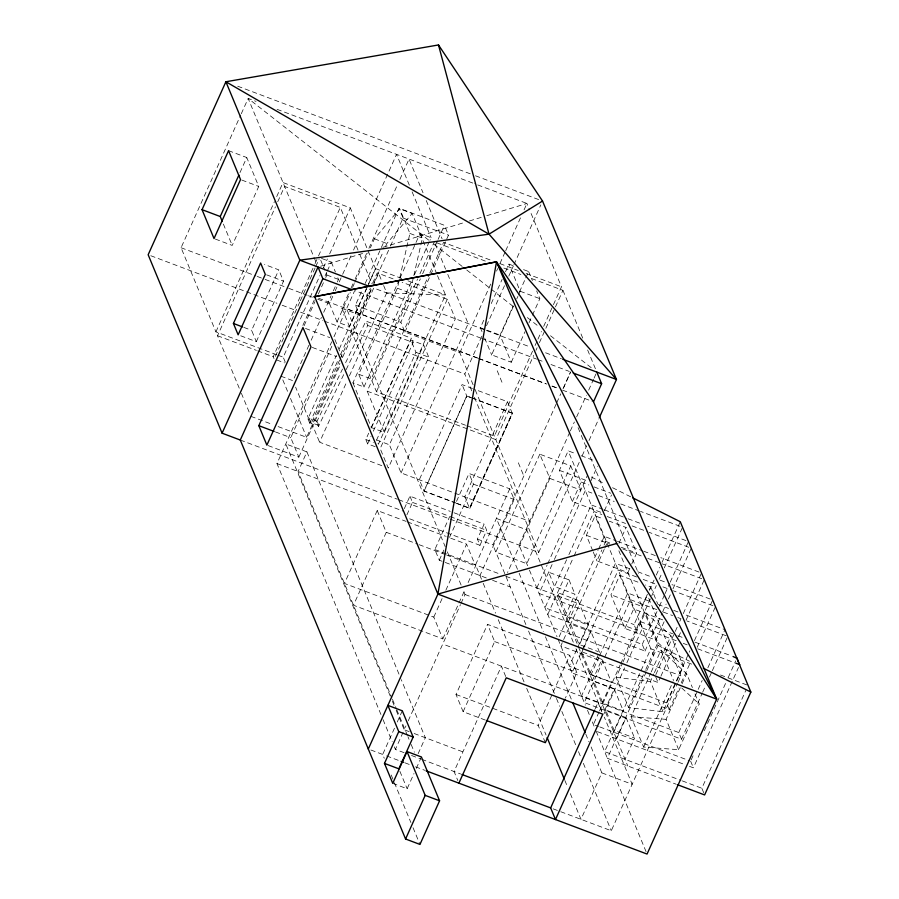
<?xml version="1.0" encoding="UTF-8"?>
<svg xmlns="http://www.w3.org/2000/svg" width="899" height="899" viewBox="0 0 899 899"><rect width="100%" height="100%" fill="white"/><g stroke="black" fill="none" stroke-linecap="round" stroke-linejoin="round"><path stroke-width="0.67" stroke-dasharray="4.5 3.37" d="M399.392 279.454L352.936 382.828L363.994 386.986L358.723 374.254L397.38 288.219L409.91 233.437L399.695 208.759L374.411 238.808L370.388 247.764M358.723 374.254L371.197 378.951L409.854 292.917L413.529 276.892M413.832 275.555L422.384 238.145L412.169 213.456L399.695 208.759M276.746 354.768L215.917 331.855L181.07 247.731L240.707 115.027M241.292 113.746L248.169 98.429L256.046 101.396M239.988 172.586L246.753 157.527L228.56 150.672M215.322 239.055L232.223 245.427L258.732 186.43L246.753 157.527M215.917 331.855L274.42 201.691M276.712 196.589L283.016 182.553L350.318 207.905L375.445 268.554L368.568 283.87M239.258 388.199L217.524 335.732L275.442 206.837M277.735 201.736L284.623 186.419L340.316 207.411L358.184 250.54M240.73 335.799L256.327 341.676L251.63 330.338L278.814 269.869L264.508 264.475M256.327 341.676L283.511 281.207L278.814 269.869M299.783 302.03L274.173 359.004L273.217 356.712L314.515 264.834M315.088 263.553L317.954 257.181M318.527 255.9L340.316 207.411M300.356 300.76L315.144 267.835M315.718 266.565L319.134 258.968M285.264 362.151L283.219 357.206L319.92 275.543M323.359 267.88L327.382 258.946M329.675 253.844L350.318 207.905M302.851 325.393L314.223 300.064M325.045 276.004L326.753 272.206M327.315 270.936L331.304 262.081L319.696 257.71M304.12 325.696L314.931 301.637M318.347 294.04L325.18 278.847M325.741 277.577L326.888 275.049L325.348 271.329M308.896 345.272L292.962 380.727L281.353 376.355L288.343 393.223M311.166 340.204L321.415 317.414M323.685 312.346L331.09 295.883M333.36 290.815L336.777 283.219M337.35 281.949L338.485 279.42L337.462 276.948M366.77 288.276L349.52 326.64L337.046 321.943L329.472 303.648L332.911 295.996M335.203 290.894L336.923 287.062M339.226 281.96L342.092 275.577M342.665 274.307L351.262 255.159M353.554 250.057L396.571 154.347L409.427 185.374M465.547 425.249L376.467 391.694L341.946 308.357L350.543 289.208M351.127 287.938L354.566 280.274M355.139 279.005L366.601 253.484M368.905 248.371L397.572 184.576M399.864 179.463L409.045 159.044L423.013 192.757M337.046 321.943L350.273 292.523M352.565 287.41L354.296 283.578M354.869 282.297L368.084 252.877M380.929 714.48L276.971 463.569L331.686 341.834M333.978 336.732L354.723 290.568L480.324 337.9M268.16 445.601L298.816 457.153L290.759 437.701L332.585 344.609M341.946 308.357L359.51 314.965L355.442 305.143L362.319 289.838M365.185 283.455L398.999 208.197L444.421 225.312L448.489 235.145L446.196 240.247M339.62 360.184L311.088 423.654L309.717 423.137L307.93 418.799L336.451 355.33M339.316 348.947L366.264 288.972M367.343 286.995L383.435 251.192M385.738 246.068L386.885 243.517L412.169 213.456M311.088 423.654L309.301 419.316L309.717 418.372M309.717 423.137L338.327 359.476M340.62 354.375L370.377 288.174M372.669 283.084L377.243 272.891L395.594 279.814M359.51 314.965L371.545 288.186M373.838 283.084L389.896 247.371M390.469 246.09L403.078 218.03L398.999 208.197M340.193 358.903L372.31 287.444M372.883 286.174L378.614 273.408L382.154 281.949M278.128 426.598L306.626 437.33L339.889 363.32M342.755 356.937L373.726 288.028L485.224 330.045M298.816 457.153L340.654 364.073M343.688 374.658L318.403 426.407L316.605 422.069L317.021 421.137L308.346 417.855L295.614 387.121M390.29 696.141L285.792 443.926L306.907 451.882L298.086 471.526L391.93 698.051M318.403 426.407L318.819 425.463L317.021 421.137M381.794 465.66L319.594 442.218L347.126 380.974M349.419 375.861L386.694 292.917L382.659 283.163M399.965 278.184L415.45 243.73M416.023 242.449L420.035 233.515L431.093 237.684L429.947 240.235M363.994 386.986L412.169 279.803M414.461 274.689L429.374 241.516M352.936 382.828L371.501 427.621L384.289 432.441L367.197 391.166L417.664 278.87M419.957 273.768L434.296 241.865M473.121 384.828L459.839 352.779L404.921 332.079L400.853 322.258L420.339 278.881M422.642 273.779L437.543 240.617M438.116 239.348L444.421 225.312M376.467 391.694L429.239 274.285M429.812 273.015L443.567 242.382L492.045 260.654M404.921 332.079L430.149 275.959M430.722 274.689L445.623 241.516M375.164 446.691L367.624 443.859L365.826 439.521L368.68 433.183M370.95 428.126L411.36 338.215L365.938 321.1L344.969 364.016M371.501 427.621L410.865 340.036L423.654 344.856L428.767 357.184L389.402 444.78L401.066 472.919L529.702 521.386L495.832 439.633L533.68 355.408M367.624 443.859L371.04 436.262M373.321 431.194L413.158 342.553L411.36 338.215M437.487 275.633L445.488 294.951L378.389 444.252L376.614 439.959L415.967 352.363L410.865 340.036M384.289 432.441L423.654 344.856M447.286 299.288L380.187 448.59L388.267 468.098L455.366 318.797L447.286 299.288L402.134 282.275M377.232 510.497L344.452 583.44L433.79 617.096L442.814 638.886L353.476 605.229L386.255 532.298L377.232 510.497L406.134 521.398M401.066 472.919L468.165 323.618L446.14 270.453M459.839 352.779L490.809 283.859M496.551 271.105L497.698 268.554M499.99 263.452L505.148 251.967M505.721 250.686L520.633 217.513M524.072 209.849L526.938 203.466L474.548 183.722M481.988 331.596L480.381 327.719L484.381 318.819M491.247 303.559L502.103 279.387M505.53 271.756L508.958 264.126L514.206 266.104M471.75 390.851L464.794 374.04L481.943 335.889M486.516 325.708L504.811 285.005M508.812 276.094L513.385 265.924M513.958 264.654L540.827 204.871M404.325 508.632L409.922 496.169L450.275 511.374M472.447 388.503L462.064 384.592L419.339 479.661L424.103 491.157L455.467 502.979M406.899 514.857L412.506 502.395L409.922 496.169M424.103 491.157L466.828 396.099L462.064 384.592M513.34 306.514L491.618 354.847L511.284 362.252L500.046 335.125L513.194 305.874M519.487 291.894L525.196 279.173M525.769 277.903L528.623 271.543L522.072 269.071M516.768 298.884L517.914 296.344M518.487 295.074L520.195 291.254L508.958 264.126M511.284 362.252L525.005 331.731M529.005 322.831L531.86 316.47M532.433 315.201L539.861 298.67L536.658 290.916M486.292 577.933L439.285 560.212L434.858 549.547L449.669 516.588M456.512 501.372L469.042 473.492L509.733 488.82L514.161 499.496L479.976 575.551M507.486 401.707L464.761 496.776L469.458 508.115L512.183 413.046L507.486 401.707L473.739 388.997M466.862 425.744L494.371 436.116L532.792 350.61M535.085 345.508L537.377 340.406M537.95 339.125L541.4 331.473M543.693 326.371L552.863 305.952M553.436 304.671L561.47 286.803L530.129 211.164M439.285 560.212L443.836 550.076M449.534 537.4L473.458 484.156L469.042 473.492M535.973 350.307L537.119 347.756M539.411 342.654L554.897 308.2M555.47 306.919L562.931 290.332L530.118 277.971M456.771 503.474L469.84 508.396L512.497 413.169L474.548 398.864M469.84 508.396L512.497 413.169M433.79 617.096L442.409 597.902M445.859 590.227L466.57 544.165L446.859 536.737M409.686 518.824L479.976 545.311L477.403 539.085L484.123 524.128L451.579 511.857M394.447 728.257L382.671 754.43L384.278 758.295M397.246 722.021L402.291 710.794M479.976 545.311L486.707 530.354L484.123 524.128M509.733 488.82L475.549 564.875L482.662 582.035M442.814 638.886L465.244 588.991M468.121 582.586L475.593 565.954L466.57 544.165M404.089 752.677L395.391 749.406L403.112 732.224M409.18 731.64L404.213 729.763L405.943 725.931M408.247 720.807L460.445 604.656M461.018 603.386L465.019 594.486L462.873 589.317M525.87 624.569L492.866 544.906L556.155 404.078M556.728 402.797L560.751 393.841M563.021 388.795L570.607 371.916L563.089 388.941M539.805 454.186L495.821 552.065L526.78 563.718L570.764 465.851L539.805 454.186L549.851 478.425L507.553 572.528M418.159 753.677L425.328 737.719L401.291 679.711M392.739 783.344L407.135 788.771L413.989 773.511M416.271 768.42L421.417 756.98M569.775 432.205L519.049 545.075L528.893 568.82M570.348 430.924L574.36 422.013M576.652 416.911L586.384 395.257M588.676 390.155L593.542 379.311M594.093 378.108L596.801 372.085M485.325 720.077L463.142 711.716L456.007 694.477L487.528 624.356L569.719 655.326L576.866 672.553L565.404 698.051M600.723 512.239L572.348 501.541L559.425 470.346L568.19 450.849L575.933 453.77M463.142 711.716L494.664 641.583L487.528 624.356M398.639 499.709L538.715 552.48L579.877 460.895M582.159 455.815L586.732 445.634M589.025 440.544L598.745 418.923M572.348 501.541L581.114 482.044L568.19 450.849M536.815 587.957L547.098 565.078M547.671 563.808L587.53 475.122M552.087 564.561L539.097 593.452L636.323 630.087L656.304 585.642M554.38 559.459L585.328 490.596L591.89 493.068M590.935 480.796L597.498 466.165M566.606 559.74L545.019 607.758L642.257 644.403L645.021 651.067L547.783 614.433L573.528 557.155M568.898 554.638L591.25 504.901L603.072 509.362M574.101 555.897L594.014 511.576L601.903 514.543M592.699 550.671L586.339 535.31L595.104 515.812L602.847 518.734M559.504 601.15L569.056 579.9L548.648 572.213L554.571 586.519L574.978 594.205L565.426 615.455M604.398 510.767L611.522 494.922M559.144 636.807L598.026 550.3M598.599 549.031L604.285 536.366L616.107 540.827M568.19 622.119L578.001 600.307L557.594 592.61L567.865 617.411L588.272 625.097L579.552 644.493M629.547 568.91L627.895 572.573L596.947 560.909L601.869 549.941M604.061 545.064L605.712 541.412L595.104 515.812M604.207 549.368L560.819 645.898L658.057 682.532L660.338 677.453M604.769 548.109L607.05 543.041M618.939 543.322L626.064 527.477L609.286 521.162M545.345 742.686L538.209 725.448L569.719 655.326M581.226 653.584L583.406 648.741M583.957 647.527L591.036 631.772L570.629 624.086L579.046 644.403L598.183 651.618M619.737 575.27L633.683 608.949L664.642 620.602L655.877 640.11L624.929 628.446L610.972 594.778L619.737 575.27L639.088 582.563M631.727 564.033L636.661 553.065L626.064 527.477M589.654 673.913L599.453 652.09L591.036 631.772M599.094 656.854L581.541 695.916L678.767 732.55L681.532 739.214L584.305 702.58L604.173 658.383M599.667 655.573L627.772 593.048L651.415 601.959M592.407 680.588L601.937 659.383L581.529 651.696L591.07 674.711L611.477 682.408L601.948 703.602M604.746 657.102L630.536 599.723L656.809 609.623M624.929 628.446L633.683 608.949M595.16 708.895L598.015 702.557L442.735 644.044M647.404 594.25L641.931 606.432L610.972 594.778M649.595 589.373L650.696 586.935L645.538 584.991M636.323 630.087L634.053 624.591L647.179 595.385M649.46 590.306L654.023 580.147M656.304 575.068L659.731 567.449M662.012 562.369L680.273 521.735M599.015 712.019L593.396 724.515L598.498 726.437M599.577 710.772L620.141 665.013M620.715 663.743L639.762 621.344L672.609 633.728M659.158 579.293L662.012 572.944M664.294 567.865L682.555 527.23L640.504 511.385M622.985 662.046L645.325 612.343L670.957 635.851L683.487 666.092L662.956 711.772L628.637 707.58L616.107 677.34L622.411 663.327M604.712 710.266L614.264 689.027L593.857 681.33L602.948 703.276L623.344 710.963L613.803 732.202M604.027 713.694L624.614 667.856M626.906 662.754L642.527 628.019L639.762 621.344M642.257 644.403L658.798 607.567M659.372 606.297L664.507 594.868M665.08 593.598L669.643 583.44M670.216 582.17L688.477 541.535L647.752 526.196M645.021 651.067L662.136 612.972M662.709 611.702L666.137 604.083M668.418 599.004L670.699 593.924M672.98 588.845L691.241 548.21L649.202 532.365M628.637 707.58L645.246 670.62M645.819 669.35L657.854 642.583L645.325 612.343M646.201 671.946L607.387 758.295L675.969 784.142M646.763 670.676L658.102 645.46L618.883 550.817M616.568 738.877L626.109 717.627L605.701 709.94L614.174 730.381L634.582 738.068L625.03 759.318M591.104 746.945L601.847 772.882L580.968 819.326L569.685 792.098M695.006 693.904L699.197 704.018L678.666 749.699L643.65 747.069L631.076 716.717L650.64 673.194M651.213 671.924L660.99 650.157L686.622 673.666L692.387 687.578M662.956 711.772L650.426 681.532L653.843 673.913M654.416 672.643L670.957 635.851M655.854 674.598L674.688 632.682M675.261 631.413L677.543 626.333M679.835 621.254L680.97 618.714M683.251 613.635L701.512 573L660.787 557.661M660.911 676.183L676.318 641.897M678.599 636.818L680.88 631.739M686.016 620.31L704.277 579.675L662.237 563.83M643.65 747.069L672.991 681.79M636.627 576.967L618.231 570.033L572.011 672.89L669.238 709.525L666.474 702.861L689.87 650.797M694.433 640.639L712.705 599.993L671.969 584.653M560.762 811.718L611.286 830.743L677.464 683.487M678.037 682.217L680.903 675.834L647.696 595.689M669.238 709.525L678.936 687.937M681.217 682.858L690.353 662.541M697.197 647.302L715.458 606.668L673.418 590.823M678.666 749.699L666.092 719.346L681.487 685.083M682.06 683.813L686.622 673.666M678.767 732.55L697.602 690.634M698.175 689.364L702.175 680.476M707.873 667.777L724.999 629.682L684.263 614.343M681.532 739.214L702.085 693.5M702.647 692.23L705.501 685.881M709.502 676.992L711.783 671.913M712.356 670.643L727.763 636.357L687.027 621.007M691.196 759.88L694.05 753.531M704.322 730.673L726.01 682.42M728.291 677.34L735.708 660.832M689.477 766.353L693.387 767.825L738.472 667.508M703.692 792.704L701.849 788.266L745.799 690.477M316.605 422.069L342.508 369.062M346.149 369.613L367.736 325.438L365.938 321.1M320.628 266.25L364.736 252.833M382.895 247.304L464.019 222.615M469.379 220.985L481.426 217.322M486.786 215.693L526.938 203.466L529.601 209.883M386.694 292.917L445.488 294.951L407.876 280.78M631.076 716.717L666.092 719.346M616.107 677.34L650.426 681.532M237.729 86.203L470.278 173.822M475.526 175.799L539.906 200.061M277.061 109.318L473.234 183.239M403.078 218.03L448.489 235.145M499.9 263.609L518.24 270.52M526.095 273.487L561.47 286.803M436.914 242.854L486.797 261.643M503.856 268.071L520.926 274.51M409.91 233.437L422.384 238.145M241.842 180.07L258.732 186.43M520.195 291.254L539.861 298.67M374.411 238.808L386.885 243.517M375.445 268.554L402.685 278.825M397.38 288.219L409.854 292.917M480.381 327.719L485.629 329.697M486.943 330.191L500.046 335.125M486.539 330.54L529.859 346.857M545.603 352.79L561.358 358.723M326.888 275.049L338.485 279.42M481.639 338.395L536.591 359.094M537.894 359.589L544.434 362.061M550.986 364.522L569.303 371.422M355.442 305.143L400.853 322.258M266.61 274.836L283.511 281.207M477.436 357.948L346.598 308.649L445.196 546.659M478.74 358.443L546.783 384.075M552.02 386.053L558.56 388.514M318.561 298.221L477.493 358.105M478.807 358.6L545.536 383.738M552.076 386.199L558.616 388.671M562.549 390.144L592.205 401.325M181.07 247.731L255.923 275.937M257.238 276.431L263.812 278.915M265.115 279.409L287.444 287.815M288.759 288.309L307.143 295.243M308.458 295.737L312.403 297.221M317.65 299.198L329.472 303.648M367.736 325.438L413.158 342.553M415.967 352.363L428.767 357.184M150.785 255.732L276.914 303.255M282.162 305.233L295.31 310.189M300.558 312.167L322.898 320.583M324.213 321.078L464.794 374.04M305.503 328.45L329.776 337.586M473.256 398.381L466.761 395.931L424.036 491L455.175 502.732M466.828 396.099L470.75 397.572M472.054 398.066L512.565 413.326M312.29 347.419L336.552 356.566M243.831 327.393L251.63 330.338M581.091 455.714L593.981 460.569M278.038 355.262L283.219 357.206M367.197 391.166L495.832 439.633M217.524 335.732L256.384 350.374M257.676 350.857L273.217 356.712M276.746 359.982L284.489 362.893M559.425 470.346L587.8 481.044M581.114 482.044L588.856 484.966M594.014 486.91L610.781 493.225M598.464 495.551L614.231 501.485M620.804 503.968L639.189 510.89M549.851 478.425L580.81 490.09L570.764 465.851M604.386 509.857L626.727 518.274M628.041 518.768L641.178 523.712M607.151 516.52L625.547 523.454M632.121 525.926L647.887 531.871M376.614 439.959L389.402 444.78M365.826 439.521L373.366 442.364M307.93 418.799L309.301 419.316M318.819 425.463L311.515 422.71L319.594 442.218M473.458 484.156L514.161 499.496M617.422 541.322L642.392 550.727M643.706 551.222L655.528 555.672M605.712 541.412L609.578 542.861M621.187 547.244L636.661 553.065M586.339 535.31L609.679 544.03M622.816 548.986L641.212 555.908M647.786 558.391L660.922 563.336M250.922 416.349L272.948 424.643M275.431 431.925L290.759 437.701M456.478 503.226L469.772 508.238M629.918 568.809L615.467 563.358L569.247 666.226L666.474 702.861M637.807 571.775L652.258 577.225M660.147 580.192L666.71 582.664M643.201 579.439L656.337 584.395M662.911 586.867L672.104 590.328M412.506 502.395L448.949 516.127M450.253 516.61L486.707 530.354M240.28 440.038L397.336 499.215M657.989 604.431L668.496 608.398M673.756 610.376L679.015 612.354M276.971 463.569L403.202 511.126M477.403 539.085L492.866 544.906M663.383 612.095L672.576 615.568M677.835 617.546L680.464 618.534M407.449 521.892L445.544 536.242M677.868 635.705L683.116 637.683M694.949 642.133L731.741 656M434.858 549.547L500.81 574.394M505.867 576.293L634.053 624.591M642.527 628.019L676.689 640.886M683.251 643.358L687.196 644.853M697.714 648.808L734.494 662.675M386.255 532.298L417.788 544.176M419.103 544.67L445.376 554.571M446.691 555.065L475.593 565.954M492.607 580.304L510.284 586.968M691.578 664.114L650.854 648.763L604.622 751.631L681.026 780.411M720.492 675.003L748.08 685.398M465.019 594.486L680.903 675.834M494.664 641.583L576.866 672.553M599.768 726.92L689.319 760.666M597.43 731.674L684.274 764.386M456.007 694.477L538.209 725.448M682.319 780.905L701.849 788.266M601.847 772.882L632.154 784.299L604.33 717.144M414.147 733.505L462.895 751.879M411.54 755.486L420.395 758.823M421.687 759.307L460.603 773.972M553.188 808.853L559.504 811.235M370.905 750.002L385.3 755.43M386.615 755.924L399.763 760.869M405.011 762.858L410.27 764.835M415.529 766.813L424.733 770.274M591.284 477.009L605.072 483.943M612.59 487.719L631.39 497.169M658.102 645.46L689.432 661.203M428.688 240.123L248.169 98.429L316.965 264.486M433.857 244.191L462.367 266.565M466.783 270.026L489.921 288.186M491.023 289.051L513.059 306.345M527.376 317.594L539.501 327.112M550.525 335.754L592.385 368.624M657.854 642.583L683.487 666.092M681.768 688.027L699.197 704.018M562.931 290.332L582.822 338.339M587.654 350.026L595.722 369.489M528.623 271.543L532.377 280.578M650.696 586.935L657.663 603.768M578.079 427.632L580.754 434.105M581.293 435.397L638.593 573.708M660.99 650.157L673.565 680.509M583.046 485.1L653.618 655.438M655.753 676.981L658.057 682.532M690.623 761.15L693.387 767.825M593.228 551.952L596.947 560.909M484.662 338.046L491.719 355.071M497.237 370.815L502.002 382.311M426.238 200.533L442.072 238.774M435.105 243.831L445.601 269.149M412.102 191.835L431.093 237.684M578.001 600.307L588.272 625.097M569.056 579.9L574.978 594.205M601.937 659.383L611.477 682.408M614.264 689.027L623.344 710.963M626.109 717.627L634.582 738.068M518.352 462.805L523.117 474.301M420.035 233.515L436.959 274.352M475.245 389.952L494.371 436.116M557.223 595.644L577.439 644.437M578.462 646.92L627.794 765.982M474.436 397.324L538.715 552.48M573.292 642.223L526.735 529.848L496.428 518.431L518.577 571.899M575.967 648.685L602.184 711.974M598.015 702.557L601.757 711.603M529.421 570.101L557.032 636.75M558.054 639.234L585.373 705.164M587.519 710.322L590.182 716.773M592.329 721.942L594.318 726.74M596.161 731.19L647.055 854.05M519.116 573.191L543.288 631.548M545.435 636.728L572.292 701.568M585.732 733.977L588.946 741.765M528.556 631.053L555.953 697.186M556.481 698.489L559.706 706.266M561.853 711.446L576.36 746.462M578.506 751.654L581.192 758.127M583.35 763.318L611.286 830.743M359.769 254.338L372.107 284.14M483.201 583.327L495.551 613.152M498.237 619.636L524.027 681.88M526.713 688.364L546.053 735.045M564.853 780.422L567.539 786.906M505.71 676.509L501.417 666.159L454.074 771.511L457.827 780.568M331.304 262.081L335.406 271.992M447.342 551.829L462.333 588.025M320.729 260.182L324.831 270.093M334.877 339.519L342.407 357.667M223.368 224.065L232.223 245.427M290.501 398.414L306.626 437.33M306.907 451.882L400.763 678.419M392.47 699.343L396.212 708.367M396.74 709.659L407.427 735.438M407.955 736.731L409.023 739.304M411.158 744.462L414.372 752.205M392.425 701.31L394.032 705.187M396.178 710.367L404.213 729.763M383.064 719.661L392.178 741.641M394.324 746.822L395.391 749.406M399.898 771.32L407.135 788.771M241.382 393.312L249.866 413.787M391.2 775.005L393.863 781.433M394.391 782.714L410.91 822.574M413.034 827.721L419.957 844.431"/><path stroke-width="1.35" d="M368.287 749.013L437.903 594.093L496.506 261.834L313.695 296.782M202.05 209.658L228.56 150.672L240.539 179.575L214.029 238.572L202.05 209.658L220.244 216.524L222.323 221.547M220.244 216.524L238.864 175.103M233.437 323.483L260.609 263.014L265.306 274.352L238.134 334.821L233.437 323.483L242.539 326.91M384.48 763.408L398.864 768.825L413.158 737.034L402.291 710.794L387.896 705.378L398.763 731.617L384.48 763.408L392.739 783.344L407.022 751.553L421.417 756.98L439.577 800.795L419.957 844.431L405.573 839.003L240.28 440.038L222.087 433.183L299.828 260.182L225.896 81.753L438.487 44.95L542.535 201.05L616.467 379.49L599.318 417.653M240.28 440.038L318.021 267.048L322.853 278.69L314.729 296.771L437.903 594.093L716.683 699.141L647.055 854.05L426.036 770.769M258.822 425.665L302.952 327.483L311.009 346.935L266.879 445.129L258.822 425.665L274.15 431.441M314.729 296.771L496.506 261.834L616.703 543.479L716.683 699.141L593.497 401.808L601.622 383.738L596.801 372.085M405.573 839.003L425.182 795.368L407.022 751.553M458.895 783.153L506.238 677.801L602.836 714.188L555.481 819.551L550.66 807.909L594.587 710.165M564.83 699.332L545.345 742.686L486.629 720.56M736.854 658.293L733.045 656.495M739.619 664.968L736.989 657.978M632.649 497.799L680.273 521.735L750.845 692.073L704.614 794.93L677.273 784.625M369.837 286.567L299.828 260.182L489.022 234.167L542.535 201.05M437.903 594.093L616.703 543.479M562.673 359.218L616.467 379.49L489.022 234.167L225.896 81.753L148.155 254.743L222.087 433.183M322.853 278.69L352.228 289.759M573.247 373.04L601.622 383.738M735.809 663.17L739.753 664.653M398.763 731.617L413.158 737.034M461.906 774.466L550.66 807.909M401.078 761.363L403.696 762.352M425.182 795.368L439.577 800.795M703.22 668.137L750.845 692.073M593.497 401.808L496.506 261.834L716.683 699.141M572.832 702.861L585.193 732.685M547.131 737.63L564.314 779.13M438.487 44.95L489.022 234.167"/></g></svg>
